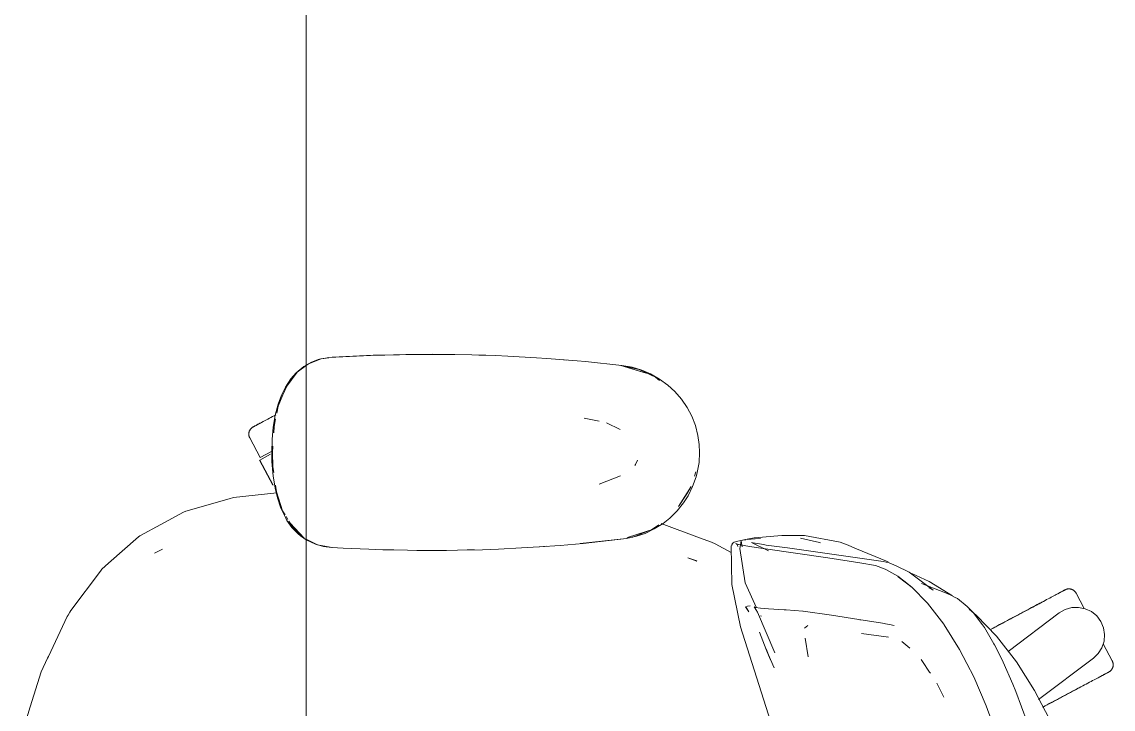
# Model space of a CAD drawing. Header units: millimetres. Extents: x 155927 to 326028, y -36033 to 97293.
# Drawn here: x 202085 to 202624, y 32283 to 32623 of the extents above; entities that cross this region are included whole.
import ezdxf

# ---------------------------------------------------------------- set-up
doc = ezdxf.new("R2010")
doc.units = ezdxf.units.MM
doc.header["$MEASUREMENT"] = 0
doc.layers.add('G-IMPT', color=8, linetype='CONTINUOUS', lineweight=9)
doc.layers.add('I-FURN', color=8, linetype='CONTINUOUS', lineweight=9)

msp = doc.modelspace()

# ---------------------------------------------------------------- linework, layer by layer
at = {"layer": 'G-IMPT'}
for p, q in [((202258.48, 32457.79), (202236.7, 32456.7)), ((202257.28, 32457.75), (202236.7, 32456.7)), ((202258.48, 32457.79), (202238.31, 32456.81)), ((202278.67, 32458.25), (202257.28, 32457.75)), ((202268.84, 32458.09), (202257.28, 32457.75)), ((202257.28, 32457.75), (202258.48, 32457.79)), ((202278.67, 32458.25), (202258.48, 32457.79)), ((202268.84, 32458.09), (202288.06, 32458.3)), ((202278.67, 32458.25), (202268.84, 32458.09)), ((202298.86, 32458.21), (202268.84, 32458.09)), ((202276.63, 32458.23), (202274.72, 32458.16)), ((202278.67, 32458.21), (202276.63, 32458.23)), ((202298.86, 32458.21), (202278.67, 32458.25)), ((202298.86, 32458.21), (202288.06, 32458.3)), ((202298.86, 32458.21), (202307.27, 32458.04)), ((202319.03, 32457.65), (202307.27, 32458.04)), ((202312.21, 32457.9), (202310.72, 32457.92)), ((202314.15, 32457.79), (202312.21, 32457.9)), ((202319.03, 32457.65), (202325.06, 32457.4)), ((202339.2, 32456.59), (202325.06, 32457.4)), ((202224.24, 32452.29), (202220.5, 32449.21)), ((202225.43, 32452.68), (202221.02, 32449.41)), ((202225.43, 32452.97), (202224.24, 32452.29)), ((202227.67, 32454.24), (202225.43, 32452.97)), ((202226.64, 32453.57), (202225.43, 32452.68)), ((202232.84, 32455.98), (202226.64, 32453.57)), ((202227.67, 32454.24), (202231.31, 32455.64)), ((202232.66, 32456), (202231.31, 32455.64)), ((202232.66, 32456), (202235.05, 32456.45)), ((202232.84, 32455.98), (202236.68, 32456.57)), ((202236.7, 32456.7), (202235.05, 32456.45)), ((202236.7, 32456.7), (202238.31, 32456.81)), ((202344.28, 32456.26), (202339.2, 32456.59)), ((202344.28, 32456.26), (202359.34, 32455.02)), ((202352.47, 32455.61), (202354.14, 32455.44)), ((202359.34, 32455.02), (202363.47, 32454.67)), ((202363.47, 32454.67), (202381.4, 32452.76)), ((202380.88, 32452.76), (202393.35, 32448.93)), ((202380.88, 32452.76), (202384.2, 32451.85)), ((202381.4, 32452.76), (202386.44, 32451.87)), ((202389.85, 32450.72), (202381.45, 32452.64)), ((202393.35, 32448.93), (202384.2, 32451.85)), ((202391.3, 32450.4), (202386.44, 32451.87)), ((202221.02, 32449.41), (202215.8, 32442.62)), ((202217.83, 32446.17), (202220.5, 32449.21)), ((202389.85, 32450.72), (202397.92, 32446.98)), ((202395.54, 32448.59), (202391.3, 32450.4)), ((202395.54, 32448.59), (202399.98, 32446.08)), ((202400.03, 32445.39), (202397.92, 32446.98)), ((202215.18, 32442.12), (202213.19, 32438.05)), ((202215.8, 32442.62), (202213.96, 32438.22)), ((202215.18, 32442.12), (202217.83, 32446.17)), ((202404.07, 32443.08), (202399.98, 32446.08)), ((202404.07, 32443.08), (202407.5, 32439.92)), ((202211.61, 32433.71), (202213.19, 32438.05)), ((202211.63, 32432.6), (202213.96, 32438.22)), ((202410.83, 32436.08), (202407.5, 32439.92)), ((202413.66, 32431.92), (202410.83, 32436.08)), ((202211.61, 32433.71), (202210.18, 32428.23)), ((202211.63, 32432.6), (202210.92, 32429.14)), ((202413.66, 32431.92), (202415.85, 32427.75)), ((202209.18, 32422.3), (202210.18, 32428.23)), ((202210.36, 32426.39), (202209.59, 32422.64)), ((202362.68, 32426.8), (202370.12, 32425.22)), ((202415.85, 32427.75), (202417.68, 32423.04)), ((202209.18, 32422.3), (202208.61, 32416.15)), ((202209.59, 32422.64), (202209.4, 32419.43)), ((202380.51, 32421.19), (202373.73, 32424.46)), ((202418.94, 32418.17), (202417.68, 32423.04)), ((202208.43, 32409.81), (202208.61, 32416.15)), ((202418.94, 32418.17), (202419.59, 32413.66)), ((202208.52, 32405.31), (202208.43, 32409.81)), ((202209, 32412.92), (202208.81, 32409.81)), ((202209.04, 32402.65), (202208.81, 32409.81)), ((202419.76, 32409.81), (202419.47, 32404.77)), ((202419.76, 32409.81), (202419.59, 32413.66)), ((202208.52, 32405.31), (202209.1, 32397.99)), ((202388.13, 32403.76), (202387.84, 32403.31)), ((202389.15, 32405.99), (202388.13, 32403.76)), ((202419.47, 32404.77), (202418.59, 32399.82)), ((202209.04, 32402.65), (202209.43, 32399.87)), ((202210.21, 32391.23), (202209.1, 32397.99)), ((202370.18, 32394.09), (202380.61, 32398.24)), ((202417.22, 32398.13), (202417.84, 32400.16)), ((202418.59, 32399.82), (202418.02, 32397.7)), ((202210.3, 32393.68), (202210.76, 32390.39)), ((202415.66, 32393.02), (202409.34, 32383.07)), ((202415.66, 32393.02), (202413.5, 32389.34)), ((202416.31, 32392.92), (202414.07, 32388.41)), ((202416.31, 32392.92), (202418.02, 32397.7)), ((202187.34, 32386.83), (202189.6, 32387.47)), ((202210.88, 32389.88), (202189.6, 32387.47)), ((202211.19, 32387.3), (202210.21, 32391.23)), ((202210.76, 32390.39), (202213.79, 32381)), ((202211.19, 32387.3), (202212.93, 32382.22)), ((202413.5, 32389.34), (202409.34, 32383.07)), ((202414.07, 32388.41), (202411.8, 32384.87)), ((202187.34, 32386.83), (202166, 32380.83)), ((202212.93, 32382.22), (202215.14, 32377.58)), ((202408.61, 32380.89), (202411.8, 32384.87)), ((202164.89, 32380.23), (202153.65, 32374.22)), ((202166, 32380.83), (202164.89, 32380.23)), ((202213.79, 32381), (202215.04, 32378.91)), ((202215.14, 32377.58), (202215.94, 32376.21)), ((202215.54, 32378.08), (202216.4, 32376.64)), ((202218.39, 32372.75), (202215.94, 32376.21)), ((202405.01, 32377.34), (202401.7, 32374.72)), ((202408.61, 32380.89), (202405.01, 32377.34)), ((202153.65, 32374.22), (202143.21, 32368.64)), ((202216.87, 32375.85), (202218.76, 32372.69)), ((202217.56, 32374.78), (202218.84, 32373.31)), ((202217.56, 32374.78), (202224.47, 32367.39)), ((202221.25, 32369.7), (202218.39, 32372.75)), ((202218.76, 32372.69), (202224.47, 32367.39)), ((202219.47, 32372.59), (202222.05, 32369.62)), ((202396.05, 32371.6), (202384.2, 32367.78)), ((202386.83, 32367.99), (202395.01, 32371.19)), ((202397.38, 32371.99), (202392.8, 32369.8)), ((202396.05, 32371.6), (202393.35, 32370.69)), ((202396.05, 32371.6), (202399.63, 32374.02)), ((202397.38, 32371.99), (202401.7, 32374.72)), ((202400.81, 32374.6), (202419.75, 32367.66)), ((202127.76, 32355.03), (202142.55, 32368.05)), ((202142.55, 32368.05), (202143.21, 32368.64)), ((202221.25, 32369.7), (202222.57, 32368.57)), ((202224.47, 32367.39), (202222.05, 32369.62)), ((202225.43, 32366.61), (202222.57, 32368.57)), ((202226.7, 32366.29), (202225.43, 32366.91)), ((202225.79, 32366.37), (202230.12, 32364.38)), ((202226.7, 32366.29), (202230.96, 32364.18)), ((202383.7, 32367.2), (202360.75, 32364.74)), ((202360.75, 32364.74), (202380.88, 32366.86)), ((202383.7, 32367.2), (202362.26, 32364.84)), ((202383.7, 32367.2), (202380.88, 32366.86)), ((202383.7, 32367.2), (202388.66, 32368.35)), ((202383.78, 32367.41), (202386.83, 32367.99)), ((202393.35, 32370.69), (202384.2, 32367.78)), ((202392.8, 32369.8), (202388.66, 32368.35)), ((202419.75, 32367.66), (202425.72, 32365.47)), ((202427.48, 32364.54), (202425.72, 32365.47)), ((202436.83, 32365.44), (202436.3, 32365.12)), ((202436.83, 32365.44), (202438.7, 32365.99)), ((202441.97, 32366.53), (202438.7, 32365.99)), ((202440.3, 32365.93), (202439.61, 32362.35)), ((202442.39, 32366.78), (202440.06, 32366.34)), ((202440.79, 32363.06), (202440.06, 32366.34)), ((202440.79, 32363.06), (202440.3, 32365.93)), ((202441.97, 32366.53), (202442.59, 32366.6)), ((202446.64, 32367.6), (202442.39, 32366.78)), ((202443.48, 32366.7), (202447.28, 32367.12)), ((202447.11, 32367.64), (202446.64, 32367.6)), ((202447.11, 32367.64), (202456.43, 32368.44)), ((202447.28, 32367.12), (202449.87, 32367.33)), ((202456.43, 32368.44), (202460.39, 32368.78)), ((202464.56, 32368.78), (202460.39, 32368.78)), ((202471.52, 32368.76), (202464.56, 32368.78)), ((202469.66, 32367.35), (202478.97, 32365.3)), ((202471.52, 32368.76), (202489.22, 32365.52)), ((202489.22, 32365.52), (202493.08, 32363.92)), ((202150.51, 32360.02), (202154.4, 32361.98)), ((202150.51, 32360.02), (202152.81, 32361.2)), ((202152.81, 32361.2), (202154.4, 32361.98)), ((202234.07, 32363.31), (202230.12, 32364.38)), ((202230.96, 32364.18), (202238.31, 32362.81)), ((202238.08, 32362.81), (202234.07, 32363.31)), ((202243.75, 32362.53), (202238.08, 32362.81)), ((202243.75, 32362.53), (202256.31, 32361.91)), ((202259.85, 32361.79), (202256.31, 32361.91)), ((202275.52, 32361.41), (202259.85, 32361.79)), ((202263.25, 32361.73), (202266.58, 32361.59)), ((202268.8, 32361.59), (202266.58, 32361.59)), ((202275.52, 32361.41), (202280.03, 32361.36)), ((202280.03, 32361.36), (202294.75, 32361.37)), ((202300.22, 32361.44), (202294.75, 32361.37)), ((202300.22, 32361.44), (202312.52, 32361.73)), ((202306.99, 32361.58), (202304.92, 32361.58)), ((202308.65, 32361.65), (202306.99, 32361.58)), ((202320.4, 32362.03), (202312.52, 32361.73)), ((202320.4, 32362.03), (202331.71, 32362.57)), ((202340.58, 32363.13), (202331.71, 32362.57)), ((202340.58, 32363.13), (202350.87, 32363.86)), ((202342.62, 32363.27), (202340.72, 32363.18)), ((202342.62, 32363.27), (202344.04, 32363.4)), ((202362.26, 32364.84), (202350.87, 32363.86)), ((202435.38, 32360.4), (202427.48, 32364.54)), ((202435.31, 32363.59), (202435.92, 32364.62)), ((202435.7, 32344.6), (202435.31, 32363.59)), ((202435.79, 32364), (202435.92, 32364.62)), ((202435.79, 32364), (202435.9, 32364.55)), ((202435.92, 32364.62), (202435.9, 32364.55)), ((202436.3, 32365.12), (202435.92, 32364.62)), ((202438.19, 32364.4), (202437.68, 32364.79)), ((202438.78, 32364.23), (202437.68, 32364.79)), ((202438.78, 32364.23), (202438.16, 32364.4)), ((202438.16, 32364.4), (202444.43, 32363.29)), ((202438.19, 32364.4), (202438.51, 32363.86)), ((202438.59, 32363.36), (202438.51, 32363.86)), ((202442.33, 32345.3), (202439.61, 32362.35)), ((202444.43, 32363.29), (202452.28, 32362.18)), ((202445.4, 32365.2), (202453.8, 32361.21)), ((202445.4, 32365.2), (202446.26, 32365.06)), ((202451.29, 32364.23), (202446.26, 32365.06)), ((202451.29, 32364.23), (202452.58, 32364.01)), ((202452.28, 32362.18), (202483.16, 32357.63)), ((202463.25, 32362.57), (202452.58, 32364.01)), ((202463.25, 32362.57), (202510.46, 32355.9)), ((202478.97, 32365.3), (202479.54, 32365.15)), ((202496.45, 32362.53), (202493.08, 32363.92)), ((202512.9, 32355.74), (202496.45, 32362.53)), ((202127.76, 32355.03), (202124.5, 32352.16)), ((202418.44, 32356.06), (202413.98, 32357.7)), ((202413.98, 32357.7), (202417.86, 32356.32)), ((202418.44, 32356.06), (202417.86, 32356.32)), ((202483.16, 32357.63), (202498.92, 32355.23)), ((202506.59, 32353.93), (202498.92, 32355.23)), ((202510.46, 32355.9), (202513.45, 32355.25)), ((202516.82, 32353.68), (202513.45, 32355.25)), ((202109.21, 32331.7), (202123.78, 32351.19)), ((202123.78, 32351.19), (202124.5, 32352.16)), ((202506.59, 32353.93), (202511.38, 32352.18)), ((202511.81, 32351.97), (202511.38, 32352.18)), ((202517.64, 32348.68), (202511.81, 32351.97)), ((202516.82, 32353.68), (202523.34, 32350.64)), ((202535.05, 32341.7), (202523.34, 32350.64)), ((202524.53, 32349.97), (202533.16, 32345.99)), ((202435.7, 32344.6), (202439.89, 32323.65)), ((202442.33, 32345.3), (202447.94, 32332.95)), ((202517.64, 32348.68), (202524.61, 32343.26)), ((202524.82, 32342.96), (202517.87, 32348.35)), ((202517.87, 32348.35), (202521.24, 32345.76)), ((202524.82, 32342.96), (202521.24, 32345.76)), ((202529.39, 32344.94), (202541.3, 32340.43)), ((202533.16, 32345.99), (202544.6, 32338.87)), ((202532.34, 32335.36), (202524.61, 32343.26)), ((202535.05, 32341.7), (202533.01, 32342.86)), ((202543.52, 32339.35), (202541.3, 32340.43)), ((202545.96, 32338.18), (202543.52, 32339.35)), ((202442.47, 32333.48), (202442.53, 32333.5)), ((202442.47, 32333.48), (202444.06, 32331.01)), ((202443.41, 32333.77), (202442.53, 32333.5)), ((202444.06, 32331.01), (202442.53, 32333.5)), ((202442.53, 32333.5), (202444.02, 32331.03)), ((202444.76, 32333.94), (202443.41, 32333.77)), ((202447.4, 32333.18), (202446.68, 32333.47)), ((202446.68, 32333.47), (202448.44, 32330.8)), ((202447.4, 32333.18), (202447.41, 32333.18)), ((202449.79, 32332.88), (202447.41, 32333.18)), ((202532.34, 32335.36), (202540.36, 32324.92)), ((202547.1, 32337.56), (202545.96, 32338.18)), ((202547.1, 32337.56), (202551.96, 32333.7)), ((202551.96, 32333.7), (202554.86, 32330.68)), ((202107.38, 32328.64), (202098.12, 32309)), ((202107.38, 32328.64), (202107.81, 32329.35)), ((202108.75, 32330.92), (202107.81, 32329.35)), ((202109.21, 32331.7), (202108.75, 32330.92)), ((202448.44, 32330.8), (202456.87, 32310.82)), ((202449.79, 32332.88), (202449.87, 32332.88)), ((202453.75, 32332.58), (202449.87, 32332.88)), ((202449.89, 32329.08), (202450.32, 32328.81)), ((202461.61, 32332.02), (202453.75, 32332.58)), ((202462.59, 32331.95), (202461.61, 32332.02)), ((202470.83, 32331.33), (202462.59, 32331.95)), ((202470.83, 32331.33), (202470.91, 32331.32)), ((202484.98, 32329.29), (202470.91, 32331.32)), ((202484.98, 32329.29), (202498.34, 32327.17)), ((202556.53, 32329.26), (202552.85, 32332.26)), ((202554.86, 32330.68), (202559.57, 32324.55)), ((202556.53, 32329.26), (202566.48, 32318.96)), ((202455.88, 32273.41), (202439.89, 32323.65)), ((202471.57, 32322.94), (202473.21, 32324.22)), ((202498.34, 32327.17), (202498.85, 32327.09)), ((202499.46, 32327), (202498.85, 32327.09)), ((202499.46, 32327), (202511.18, 32325.2)), ((202511.18, 32325.2), (202511.65, 32325.12)), ((202513.63, 32324.7), (202511.65, 32325.12)), ((202515.8, 32324.24), (202513.63, 32324.7)), ((202540.53, 32324.67), (202540.36, 32324.92)), ((202544.41, 32318.57), (202540.53, 32324.67)), ((202559.57, 32324.55), (202560.43, 32323.26)), ((202565.17, 32315.26), (202560.43, 32323.26)), ((202452.57, 32312.46), (202449.32, 32320.93)), ((202471.93, 32317.99), (202473.33, 32308.83)), ((202471.93, 32317.99), (202471.97, 32317.64)), ((202499.76, 32320.32), (202513.12, 32318.54)), ((202513.12, 32318.54), (202512.64, 32318.68)), ((202544.41, 32318.57), (202548.18, 32312.34)), ((202576.29, 32306.36), (202566.48, 32318.96)), ((202454.59, 32307.56), (202452.57, 32312.67)), ((202452.57, 32312.67), (202454.6, 32307.55)), ((202452.57, 32312.46), (202454.59, 32307.56)), ((202523.61, 32313.04), (202519.71, 32316.38)), ((202551.75, 32305.55), (202548.18, 32312.34)), ((202565.47, 32314.66), (202565.17, 32315.26)), ((202565.47, 32314.66), (202569.47, 32306.65)), ((202094.5, 32301.32), (202097.69, 32308.08)), ((202098.12, 32309), (202097.69, 32308.08)), ((202453.6, 32310.08), (202456.64, 32303.37)), ((202529.89, 32306.41), (202529.14, 32307.51)), ((202529.89, 32306.41), (202533.38, 32301.27)), ((202569.69, 32306.21), (202569.47, 32306.65)), ((202569.69, 32306.21), (202574.47, 32295.25)), ((202585.26, 32292.07), (202576.29, 32306.36)), ((202094.5, 32301.32), (202089.17, 32284.04)), ((202533.38, 32301.27), (202533.78, 32300.7)), ((202551.75, 32305.55), (202555.14, 32298.82)), ((202536.91, 32295.8), (202540.46, 32288.83)), ((202561.32, 32284.6), (202555.14, 32298.82)), ((202574.47, 32295.25), (202575.95, 32291.57)), ((202581.55, 32276.5), (202575.95, 32291.57)), ((202592.36, 32278.29), (202585.26, 32292.07)), ((202566.78, 32269.72), (202561.32, 32284.6)), ((202089.17, 32284.04), (202084.98, 32270.44))]:
    msp.add_line(p, q, dxfattribs=at)
at = {"layer": 'I-FURN'}
for p, q in [((202225.43, 31407.61), (202225.43, 32807.61)), ((202225.43, 32807.61), (202225.43, 31407.61)), ((202203.07, 32424.45), (202203.62, 32424.75)), ((202203.93, 32424.91), (202203.36, 32424.61)), ((202203.62, 32424.75), (202204.2, 32425.06)), ((202204.53, 32425.23), (202203.93, 32424.91)), ((202205.17, 32425.57), (202204.53, 32425.23)), ((202205.83, 32425.92), (202205.17, 32425.57)), ((202206.52, 32426.29), (202205.83, 32425.92)), ((202207.25, 32426.68), (202206.52, 32426.29)), ((202208, 32427.07), (202207.25, 32426.68)), ((202208.77, 32427.49), (202208, 32427.07)), ((202209.57, 32427.91), (202208.77, 32427.49)), ((202210.4, 32428.35), (202209.57, 32427.91)), ((202197.1, 32419.14), (202197.12, 32419.3)), ((202197.12, 32419.3), (202197.14, 32419.46)), ((202197.14, 32419.46), (202197.16, 32419.62)), ((202197.16, 32419.62), (202197.2, 32419.78)), ((202197.2, 32419.78), (202197.24, 32419.93)), ((202197.24, 32419.93), (202197.28, 32420.09)), ((202197.28, 32420.09), (202197.34, 32420.24)), ((202197.34, 32420.24), (202197.4, 32420.39)), ((202197.4, 32420.39), (202197.46, 32420.54)), ((202197.46, 32420.54), (202197.53, 32420.68)), ((202197.53, 32420.68), (202197.61, 32420.83)), ((202197.61, 32420.83), (202197.69, 32420.96)), ((202197.69, 32420.96), (202197.78, 32421.1)), ((202197.78, 32421.1), (202197.87, 32421.23)), ((202197.87, 32421.23), (202197.97, 32421.36)), ((202197.97, 32421.36), (202198.07, 32421.48)), ((202198.07, 32421.48), (202198.18, 32421.6)), ((202198.18, 32421.6), (202198.29, 32421.72)), ((202198.29, 32421.72), (202198.41, 32421.83)), ((202198.41, 32421.83), (202198.53, 32421.94)), ((202198.53, 32421.94), (202198.65, 32422.04)), ((202198.65, 32422.04), (202198.78, 32422.14)), ((202198.78, 32422.14), (202198.91, 32422.23)), ((202198.91, 32422.23), (202199.05, 32422.31)), ((202199.05, 32422.31), (202199.19, 32422.39)), ((202199.19, 32422.39), (202199.23, 32422.41)), ((202199.28, 32422.44), (202199.23, 32422.42)), ((202199.23, 32422.41), (202199.25, 32422.42)), ((202199.23, 32422.42), (202199.23, 32422.41)), ((202199.25, 32422.42), (202199.31, 32422.46)), ((202199.36, 32422.48), (202199.28, 32422.44)), ((202199.31, 32422.46), (202199.41, 32422.51)), ((202199.48, 32422.55), (202199.36, 32422.48)), ((202199.41, 32422.51), (202199.55, 32422.58)), ((202199.64, 32422.63), (202199.48, 32422.55)), ((202199.55, 32422.58), (202199.73, 32422.68)), ((202199.84, 32422.74), (202199.64, 32422.63)), ((202199.73, 32422.68), (202199.95, 32422.8)), ((202200.08, 32422.87), (202199.84, 32422.74)), ((202199.95, 32422.8), (202200.21, 32422.93)), ((202200.36, 32423.02), (202200.08, 32422.87)), ((202200.21, 32422.93), (202200.51, 32423.09)), ((202200.68, 32423.18), (202200.36, 32423.02)), ((202200.51, 32423.09), (202200.84, 32423.27)), ((202201.04, 32423.37), (202200.68, 32423.18)), ((202200.84, 32423.27), (202201.21, 32423.47)), ((202201.43, 32423.58), (202201.04, 32423.37)), ((202201.21, 32423.47), (202201.62, 32423.69)), ((202201.86, 32423.81), (202201.43, 32423.58)), ((202201.62, 32423.69), (202202.07, 32423.92)), ((202202.33, 32424.06), (202201.86, 32423.81)), ((202202.07, 32423.92), (202202.55, 32424.18)), ((202202.83, 32424.33), (202202.33, 32424.06)), ((202202.55, 32424.18), (202203.07, 32424.45)), ((202203.36, 32424.61), (202202.83, 32424.33)), ((202197.09, 32418.98), (202197.1, 32419.14)), ((202197.09, 32418.82), (202197.09, 32418.98)), ((202197.1, 32418.66), (202197.09, 32418.82)), ((202197.11, 32418.5), (202197.1, 32418.66)), ((202197.12, 32418.34), (202197.11, 32418.5)), ((202197.15, 32418.18), (202197.12, 32418.34)), ((202197.18, 32418.02), (202197.15, 32418.18)), ((202197.21, 32417.86), (202197.18, 32418.02)), ((202197.26, 32417.71), (202197.21, 32417.86)), ((202197.31, 32417.55), (202197.26, 32417.71)), ((202197.36, 32417.4), (202197.31, 32417.55)), ((202197.42, 32417.25), (202197.36, 32417.4)), ((202197.49, 32417.11), (202197.42, 32417.25)), ((202197.56, 32416.96), (202197.49, 32417.11)), ((202197.56, 32416.96), (202202.71, 32407.28)), ((202202.53, 32406.05), (202207.82, 32408.86)), ((202202.71, 32407.28), (202208.34, 32410.27)), ((202202.36, 32405.95), (202208.93, 32393.59)), ((202209.1, 32393.68), (202202.53, 32406.05)), ((202209.2, 32393.73), (202209.1, 32393.68)), ((202594.07, 32338.57), (202593.39, 32338.21)), ((202594.72, 32338.92), (202594.07, 32338.57)), ((202595.34, 32339.25), (202594.72, 32338.92)), ((202595.92, 32339.56), (202595.34, 32339.25)), ((202595.61, 32339.39), (202596.18, 32339.69)), ((202596.47, 32339.85), (202595.92, 32339.56)), ((202596.18, 32339.69), (202596.71, 32339.98)), ((202596.99, 32340.12), (202596.47, 32339.85)), ((202596.71, 32339.98), (202597.21, 32340.25)), ((202597.47, 32340.38), (202596.99, 32340.12)), ((202597.21, 32340.25), (202597.68, 32340.49)), ((202597.92, 32340.62), (202597.47, 32340.38)), ((202597.68, 32340.49), (202598.11, 32340.72)), ((202598.33, 32340.84), (202597.92, 32340.62)), ((202598.11, 32340.72), (202598.5, 32340.93)), ((202598.7, 32341.03), (202598.33, 32340.84)), ((202598.5, 32340.93), (202598.86, 32341.12)), ((202599.03, 32341.21), (202598.7, 32341.03)), ((202598.86, 32341.12), (202599.18, 32341.29)), ((202599.33, 32341.37), (202599.03, 32341.21)), ((202599.18, 32341.29), (202599.45, 32341.44)), ((202599.59, 32341.51), (202599.33, 32341.37)), ((202599.45, 32341.44), (202599.7, 32341.56)), ((202599.81, 32341.63), (202599.59, 32341.51)), ((202599.7, 32341.56), (202599.9, 32341.67)), ((202599.99, 32341.72), (202599.81, 32341.63)), ((202599.9, 32341.67), (202600.06, 32341.76)), ((202600.13, 32341.8), (202599.99, 32341.72)), ((202600.06, 32341.76), (202600.18, 32341.82)), ((202600.23, 32341.85), (202600.13, 32341.8)), ((202600.18, 32341.82), (202600.26, 32341.87)), ((202600.29, 32341.88), (202600.23, 32341.85)), ((202600.26, 32341.87), (202600.3, 32341.89)), ((202600.31, 32341.89), (202600.29, 32341.88)), ((202600.3, 32341.89), (202600.31, 32341.89)), ((202600.31, 32341.89), (202600.45, 32341.96)), ((202600.45, 32341.96), (202600.6, 32342.03)), ((202600.6, 32342.03), (202600.75, 32342.09)), ((202600.75, 32342.09), (202600.9, 32342.15)), ((202600.9, 32342.15), (202601.05, 32342.2)), ((202601.05, 32342.2), (202601.21, 32342.24)), ((202601.21, 32342.24), (202601.37, 32342.28)), ((202601.37, 32342.28), (202601.53, 32342.31)), ((202601.53, 32342.31), (202601.68, 32342.33)), ((202601.68, 32342.33), (202601.85, 32342.35)), ((202601.85, 32342.35), (202602.01, 32342.36)), ((202602.01, 32342.36), (202602.17, 32342.36)), ((202602.17, 32342.36), (202602.33, 32342.36)), ((202602.33, 32342.36), (202602.49, 32342.35)), ((202602.49, 32342.35), (202602.65, 32342.34)), ((202602.65, 32342.34), (202602.81, 32342.32)), ((202602.81, 32342.32), (202602.97, 32342.29)), ((202602.97, 32342.29), (202603.13, 32342.26)), ((202603.13, 32342.26), (202603.28, 32342.22)), ((202603.28, 32342.22), (202603.44, 32342.17)), ((202603.44, 32342.17), (202603.59, 32342.12)), ((202603.59, 32342.12), (202603.74, 32342.06)), ((202603.74, 32342.06), (202603.89, 32341.99)), ((202603.89, 32341.99), (202604.03, 32341.92)), ((202604.03, 32341.92), (202604.17, 32341.85)), ((202604.17, 32341.85), (202604.31, 32341.77)), ((202604.31, 32341.77), (202604.45, 32341.68)), ((202604.45, 32341.68), (202604.58, 32341.59)), ((202604.58, 32341.59), (202604.71, 32341.49)), ((202604.71, 32341.49), (202604.83, 32341.39)), ((202604.83, 32341.39), (202604.95, 32341.28)), ((202604.95, 32341.28), (202605.07, 32341.17)), ((202605.07, 32341.17), (202605.18, 32341.05)), ((202605.18, 32341.05), (202605.29, 32340.93)), ((202605.29, 32340.93), (202605.39, 32340.8)), ((202605.39, 32340.8), (202605.48, 32340.67)), ((202605.48, 32340.67), (202605.57, 32340.54)), ((202605.57, 32340.54), (202605.66, 32340.4)), ((202605.66, 32340.4), (202605.74, 32340.26)), ((202605.74, 32340.26), (202605.76, 32340.23)), ((202609.79, 32332.64), (202605.76, 32340.23)), ((202582.82, 32332.59), (202583.77, 32333.1)), ((202584.28, 32333.37), (202583.34, 32332.87)), ((202583.77, 32333.1), (202584.71, 32333.6)), ((202585.21, 32333.86), (202584.28, 32333.37)), ((202584.71, 32333.6), (202585.63, 32334.09)), ((202586.12, 32334.35), (202585.21, 32333.86)), ((202585.63, 32334.09), (202586.54, 32334.57)), ((202587.02, 32334.83), (202586.12, 32334.35)), ((202586.54, 32334.57), (202587.43, 32335.04)), ((202587.9, 32335.29), (202587.02, 32334.83)), ((202587.43, 32335.04), (202588.29, 32335.5)), ((202588.75, 32335.75), (202587.9, 32335.29)), ((202588.29, 32335.5), (202589.14, 32335.95)), ((202589.59, 32336.19), (202588.75, 32335.75)), ((202590.4, 32336.62), (202589.59, 32336.19)), ((202591.19, 32337.04), (202590.4, 32336.62)), ((202591.95, 32337.45), (202591.19, 32337.04)), ((202592.69, 32337.84), (202591.95, 32337.45)), ((202593.39, 32338.21), (202592.69, 32337.84)), ((202600.33, 32332.14), (202603.57, 32333.08)), ((202603.57, 32333.08), (202606.94, 32333.22)), ((202606.94, 32333.22), (202610.25, 32332.55)), ((202572.1, 32311.37), (202597.42, 32330.45)), ((202572.89, 32327.31), (202573.9, 32327.85)), ((202574.44, 32328.14), (202573.43, 32327.6)), ((202573.9, 32327.85), (202574.9, 32328.38)), ((202575.44, 32328.67), (202574.44, 32328.14)), ((202574.9, 32328.38), (202575.91, 32328.92)), ((202576.45, 32329.2), (202575.44, 32328.67)), ((202575.91, 32328.92), (202576.91, 32329.45)), ((202577.45, 32329.74), (202576.45, 32329.2)), ((202576.91, 32329.45), (202577.91, 32329.98)), ((202578.45, 32330.27), (202577.45, 32329.74)), ((202577.91, 32329.98), (202578.91, 32330.51)), ((202579.45, 32330.8), (202578.45, 32330.27)), ((202578.91, 32330.51), (202579.9, 32331.04)), ((202580.43, 32331.32), (202579.45, 32330.8)), ((202579.9, 32331.04), (202580.88, 32331.56)), ((202581.41, 32331.84), (202580.43, 32331.32)), ((202580.88, 32331.56), (202581.86, 32332.08)), ((202582.38, 32332.36), (202581.41, 32331.84)), ((202581.86, 32332.08), (202582.82, 32332.59)), ((202583.34, 32332.87), (202582.38, 32332.36)), ((202597.42, 32330.45), (202600.33, 32332.14)), ((202610.25, 32332.55), (202613.3, 32331.11)), ((202613.3, 32331.11), (202615.92, 32328.98)), ((202615.92, 32328.98), (202617.95, 32326.28)), ((202564.71, 32322.96), (202563.81, 32322.48)), ((202564.22, 32322.7), (202565.13, 32323.19)), ((202565.63, 32323.45), (202564.71, 32322.96)), ((202565.13, 32323.19), (202566.06, 32323.68)), ((202566.57, 32323.95), (202565.63, 32323.45)), ((202566.06, 32323.68), (202567.01, 32324.18)), ((202567.52, 32324.46), (202566.57, 32323.95)), ((202567.01, 32324.18), (202567.97, 32324.69)), ((202568.49, 32324.97), (202567.52, 32324.46)), ((202567.97, 32324.69), (202568.93, 32325.21)), ((202569.46, 32325.49), (202568.49, 32324.97)), ((202568.93, 32325.21), (202569.91, 32325.73)), ((202570.45, 32326.01), (202569.46, 32325.49)), ((202569.91, 32325.73), (202570.9, 32326.25)), ((202571.44, 32326.54), (202570.45, 32326.01)), ((202570.9, 32326.25), (202571.89, 32326.78)), ((202572.43, 32327.07), (202571.44, 32326.54)), ((202571.89, 32326.78), (202572.89, 32327.31)), ((202573.43, 32327.6), (202572.43, 32327.07)), ((202617.95, 32326.28), (202619.27, 32323.18)), ((202619.27, 32323.18), (202619.82, 32319.85)), ((202619.82, 32319.85), (202619.55, 32316.49)), ((202618.49, 32313.29), (202616.69, 32310.44)), ((202619.55, 32316.49), (202618.49, 32313.29)), ((202623.57, 32306.73), (202619.1, 32315.14)), ((202614.26, 32308.1), (202587.19, 32287.7)), ((202616.69, 32310.44), (202614.26, 32308.1)), ((202623.57, 32306.73), (202623.65, 32306.58)), ((202623.65, 32306.58), (202623.71, 32306.44)), ((202623.71, 32306.44), (202623.77, 32306.29)), ((202623.77, 32306.29), (202623.83, 32306.14)), ((202623.83, 32306.14), (202623.88, 32305.98)), ((202620.93, 32300.76), (202620.63, 32300.6)), ((202620.77, 32300.67), (202621.05, 32300.82)), ((202621.19, 32300.89), (202620.93, 32300.76)), ((202621.05, 32300.82), (202621.29, 32300.95)), ((202621.4, 32301.01), (202621.19, 32300.89)), ((202621.29, 32300.95), (202621.49, 32301.06)), ((202621.58, 32301.11), (202621.4, 32301.01)), ((202621.49, 32301.06), (202621.65, 32301.14)), ((202621.72, 32301.18), (202621.58, 32301.11)), ((202621.65, 32301.14), (202621.78, 32301.21)), ((202621.83, 32301.23), (202621.72, 32301.18)), ((202621.78, 32301.21), (202621.86, 32301.25)), ((202621.89, 32301.27), (202621.83, 32301.23)), ((202621.86, 32301.25), (202621.9, 32301.27)), ((202621.91, 32301.28), (202621.89, 32301.27)), ((202621.9, 32301.27), (202621.91, 32301.28)), ((202621.94, 32301.3), (202621.91, 32301.28)), ((202622.08, 32301.38), (202621.94, 32301.3)), ((202622.22, 32301.46), (202622.08, 32301.38)), ((202622.35, 32301.55), (202622.22, 32301.46)), ((202622.48, 32301.65), (202622.35, 32301.55)), ((202622.61, 32301.75), (202622.48, 32301.65)), ((202622.73, 32301.86), (202622.61, 32301.75)), ((202622.85, 32301.97), (202622.73, 32301.86)), ((202622.96, 32302.08), (202622.85, 32301.97)), ((202623.07, 32302.2), (202622.96, 32302.08)), ((202623.17, 32302.33), (202623.07, 32302.2)), ((202623.27, 32302.46), (202623.17, 32302.33)), ((202623.36, 32302.59), (202623.27, 32302.46)), ((202623.45, 32302.72), (202623.36, 32302.59)), ((202623.53, 32302.86), (202623.45, 32302.72)), ((202623.6, 32303), (202623.53, 32302.86)), ((202623.67, 32303.15), (202623.6, 32303)), ((202623.74, 32303.3), (202623.67, 32303.15)), ((202623.8, 32303.45), (202623.74, 32303.3)), ((202623.85, 32303.6), (202623.8, 32303.45)), ((202623.9, 32303.75), (202623.85, 32303.6)), ((202623.88, 32305.98), (202623.92, 32305.83)), ((202623.94, 32303.91), (202623.9, 32303.75)), ((202623.92, 32305.83), (202623.96, 32305.67)), ((202623.97, 32304.07), (202623.94, 32303.91)), ((202623.96, 32305.67), (202623.99, 32305.51)), ((202624, 32304.23), (202623.97, 32304.07)), ((202623.99, 32305.51), (202624.01, 32305.35)), ((202624.02, 32304.39), (202624, 32304.23)), ((202624.01, 32305.35), (202624.03, 32305.19)), ((202624.03, 32304.55), (202624.02, 32304.39)), ((202624.03, 32305.19), (202624.04, 32305.03)), ((202624.04, 32304.71), (202624.03, 32304.55)), ((202624.04, 32305.03), (202624.04, 32304.87)), ((202624.04, 32304.87), (202624.04, 32304.71)), ((202609.89, 32294.89), (202610.74, 32295.34)), ((202610.74, 32295.34), (202611.56, 32295.78)), ((202611.56, 32295.78), (202612.36, 32296.2)), ((202612.36, 32296.2), (202613.14, 32296.61)), ((202613.14, 32296.61), (202613.89, 32297.01)), ((202613.89, 32297.01), (202614.61, 32297.4)), ((202614.61, 32297.4), (202615.3, 32297.77)), ((202615.3, 32297.77), (202615.97, 32298.12)), ((202615.97, 32298.12), (202616.6, 32298.46)), ((202616.6, 32298.46), (202617.2, 32298.78)), ((202617.52, 32298.94), (202616.93, 32298.63)), ((202617.2, 32298.78), (202617.77, 32299.08)), ((202618.07, 32299.23), (202617.52, 32298.94)), ((202617.77, 32299.08), (202618.31, 32299.36)), ((202618.58, 32299.51), (202618.07, 32299.23)), ((202618.31, 32299.36), (202618.81, 32299.63)), ((202619.07, 32299.77), (202618.58, 32299.51)), ((202618.81, 32299.63), (202619.28, 32299.88)), ((202619.51, 32300), (202619.07, 32299.77)), ((202619.28, 32299.88), (202619.7, 32300.11)), ((202619.92, 32300.22), (202619.51, 32300)), ((202619.7, 32300.11), (202620.1, 32300.31)), ((202620.29, 32300.42), (202619.92, 32300.22)), ((202620.1, 32300.31), (202620.45, 32300.5)), ((202620.63, 32300.6), (202620.29, 32300.42)), ((202620.45, 32300.5), (202620.77, 32300.67)), ((202601.04, 32290.18), (202600.05, 32289.65)), ((202600.51, 32289.9), (202601.5, 32290.42)), ((202602.03, 32290.71), (202601.04, 32290.18)), ((202601.5, 32290.42), (202602.48, 32290.95)), ((202603.01, 32291.23), (202602.03, 32290.71)), ((202602.48, 32290.95), (202603.45, 32291.47)), ((202603.98, 32291.74), (202603.01, 32291.23)), ((202603.45, 32291.47), (202604.42, 32291.98)), ((202604.93, 32292.25), (202603.98, 32291.74)), ((202604.42, 32291.98), (202605.37, 32292.48)), ((202605.88, 32292.75), (202604.93, 32292.25)), ((202605.37, 32292.48), (202606.31, 32292.98)), ((202606.81, 32293.25), (202605.88, 32292.75)), ((202606.31, 32292.98), (202607.23, 32293.47)), ((202607.72, 32293.73), (202606.81, 32293.25)), ((202607.23, 32293.47), (202608.13, 32293.95)), ((202608.13, 32293.95), (202609.02, 32294.43)), ((202609.02, 32294.43), (202609.89, 32294.89)), ((202589.56, 32284.08), (202590.53, 32284.59)), ((202591.06, 32284.87), (202590.08, 32284.36)), ((202590.53, 32284.59), (202591.51, 32285.11)), ((202592.04, 32285.4), (202591.06, 32284.87)), ((202591.51, 32285.11), (202592.5, 32285.64)), ((202593.03, 32285.92), (202592.04, 32285.4)), ((202592.5, 32285.64), (202593.49, 32286.17)), ((202594.03, 32286.45), (202593.03, 32285.92)), ((202593.49, 32286.17), (202594.49, 32286.7)), ((202595.03, 32286.99), (202594.03, 32286.45)), ((202594.49, 32286.7), (202595.49, 32287.23)), ((202596.03, 32287.52), (202595.03, 32286.99)), ((202595.49, 32287.23), (202596.5, 32287.77)), ((202597.04, 32288.05), (202596.03, 32287.52)), ((202596.5, 32287.77), (202597.5, 32288.3)), ((202598.04, 32288.59), (202597.04, 32288.05)), ((202597.5, 32288.3), (202598.51, 32288.83)), ((202599.05, 32289.12), (202598.04, 32288.59)), ((202598.51, 32288.83), (202599.51, 32289.37)), ((202600.05, 32289.65), (202599.05, 32289.12)), ((202599.51, 32289.37), (202600.51, 32289.9)), ((202590.08, 32284.36), (202589.12, 32283.84))]:
    msp.add_line(p, q, dxfattribs=at)

doc.saveas('drawing.dxf')
